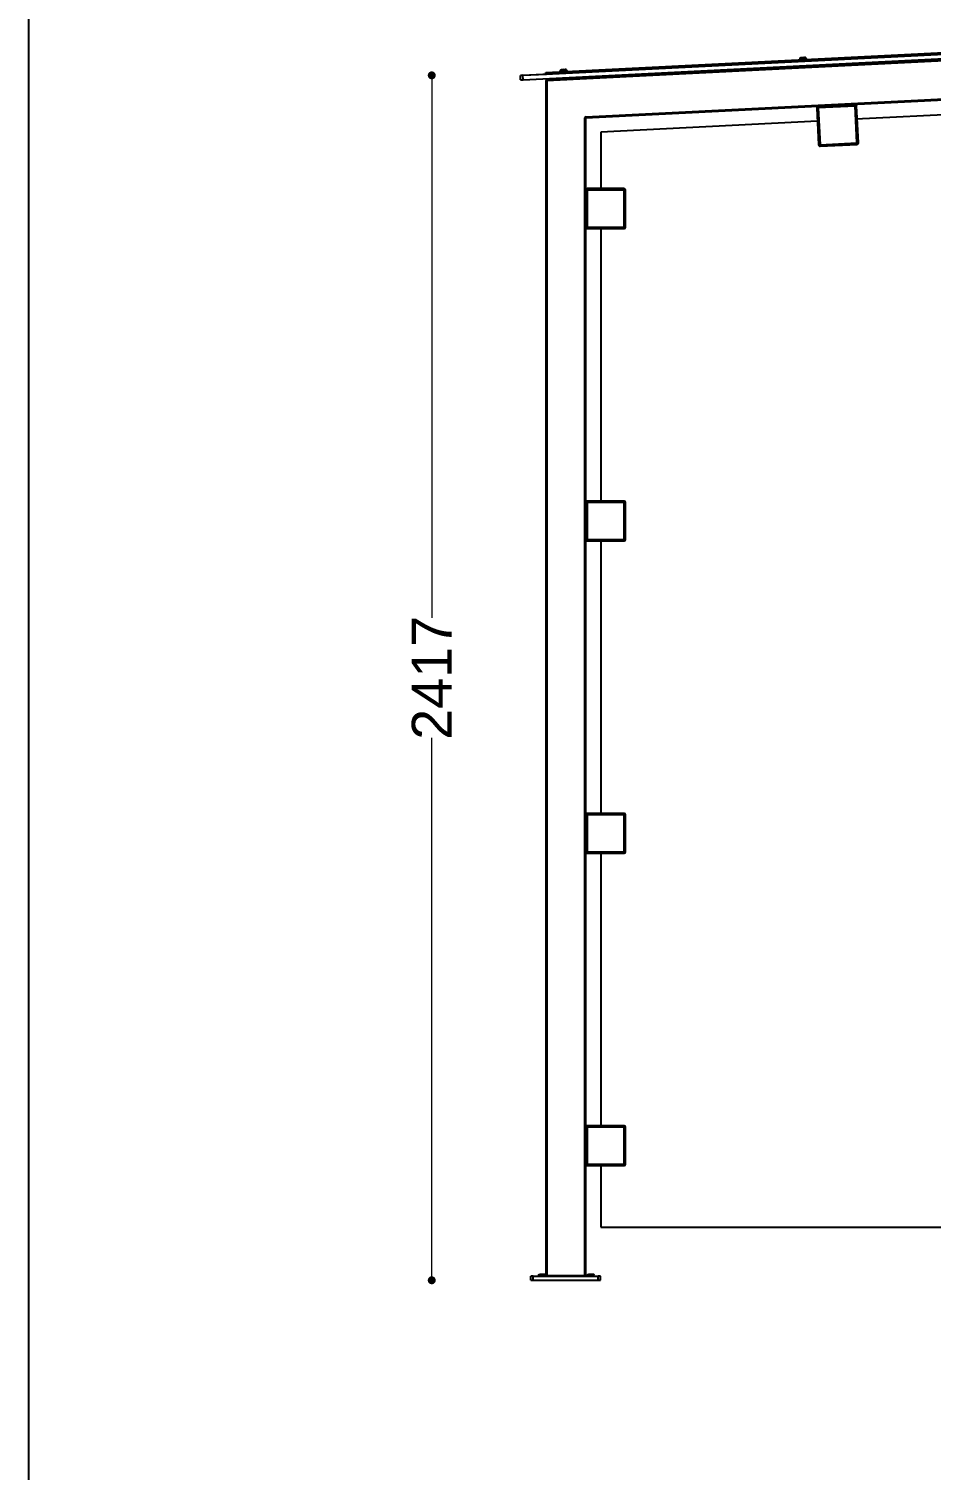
# Model space of a CAD drawing. Header units: millimetres. Extents: x 6020 to 14334, y 16216 to 25078.
# Drawn here: x 6020 to 7831, y 20737 to 23629 of the extents above; entities that cross this region are included whole.
import ezdxf

# ---------------------------------------------------------------- set-up
doc = ezdxf.new("R2010")
doc.units = ezdxf.units.MM
doc.header["$LTSCALE"] = 3
for name, color, linetype in [('Green', 3, 'Continuous'), ('Orange', 30, 'Continuous'), ('Red', 1, 'Continuous')]:
    doc.layers.add(name, color=color, linetype=linetype)
doc.styles.get("Standard").update_dxf_attribs({"font": 'arial.ttf'})
doc.dimstyles.new('MATEUSZ', dxfattribs={"dimtxt": 35, "dimasz": 16, "dimexe": 0.18, "dimexo": 0.0625, "dimgap": 0.09, "dimtad": 0, "dimdec": 0, "dimdsep": 46, "dimtxsty": 'Standard', "dimblk": 'DOT', "dimcen": 0.09, "dimse1": 1, "dimse2": 1, "dimadec": 0, "dimazin": 0, "dimtfac": 1, "dimtdec": 0, "dimtofl": 0, "dimtmove": 0, "dimatfit": 3, "dimfxl": 1, "dimtolj": 1, "dimtzin": 0, "dimlwd": 9, "dimlwe": 9, "dimarcsym": 0})

# ---------------------------------------------------------------- blocks, each defined once
blk = doc.blocks.new('_Dot')
at = {"color": 0, "linetype": 'ByBlock', "lineweight": -2}
blk.add_line((-0.5, 0), (-1, 0), dxfattribs=at)
at = {"color": 0, "linetype": 'ByBlock', "const_width": 0.5}
blk.add_lwpolyline([(-0.25, 0, 1), (0.25, 0, 1)], format="xyb", close=True, dxfattribs=at)
blk = doc.blocks.new('*D33')
at = {"color": 0, "lineweight": 9, "transparency": 16777216}
for p, q in [((7022.8, 23858), (7935.4, 23858)), ((9088.6, 23858), (8176, 23858))]:
    blk.add_line(p, q, dxfattribs=at)
at = {"layer": 'Defpoints', "color": 0, "transparency": 16777216}
for p in [(9104.6, 23858), (9104.6, 23631.6), (7006.8, 23535.4)]:
    blk.add_point(p, dxfattribs=at)
at = {"color": 0, "lineweight": 9, "transparency": 16777216, "xscale": 16, "yscale": 16, "zscale": 16, "rotation": 180}
blk.add_blockref('_Dot', (7006.8, 23858), dxfattribs=at)
at = {"color": 0, "lineweight": 9, "transparency": 16777216, "xscale": 16, "yscale": 16, "zscale": 16}
blk.add_blockref('_Dot', (9104.6, 23858), dxfattribs=at)
at = {"color": 0, "transparency": 16777216, "insert": (8055.7, 23858), "char_height": 80, "attachment_point": 5}
blk.add_mtext('\\A1;2098', dxfattribs=at)
blk = doc.blocks.new('*D34')
at = {"color": 0, "lineweight": 9, "transparency": 16777216}
for p, q in [((6828.8, 23519.4), (6828.8, 22447.2)), ((6828.8, 21134.4), (6828.8, 22206.7))]:
    blk.add_line(p, q, dxfattribs=at)
at = {"layer": 'Defpoints', "color": 0, "transparency": 16777216}
for p in [(7006.8, 23535.4), (6828.8, 21118.4), (7027.5, 21118.4)]:
    blk.add_point(p, dxfattribs=at)
at = {"color": 0, "lineweight": 9, "transparency": 16777216, "xscale": 16, "yscale": 16, "zscale": 16}
for p, rotation in [((6828.8, 23535.4), 90), ((6828.8, 21118.4), 270)]:
    blk.add_blockref('_Dot', p, dxfattribs=dict(at, rotation=rotation))
at = {"color": 0, "transparency": 16777216, "insert": (6828.8, 22326.9), "char_height": 80, "attachment_point": 5, "rotation": 90}
blk.add_mtext('\\A1;2417', dxfattribs=at)

msp = doc.modelspace()

# ---------------------------------------------------------------- linework, layer by layer
msp.add_lwpolyline([(6020.2, 25078), (14334, 25078), (14334, 16215.9), (6020.2, 16215.9)], close=True)
at = {"layer": 'Green', "color": 7}
for p, q in [((7568.1, 23567.5), (7567.9, 23569.9)), ((7568.1, 23567.5), (7571.1, 23567.7)), ((7571.2, 23567.4), (7568.2, 23567.3)), ((7571.1, 23567.7), (7571, 23570)), ((7571.1, 23567.7), (7576.9, 23567.9)), ((7576.8, 23567.7), (7571.2, 23567.4)), ((7576.9, 23567.9), (7576.8, 23570.3)), ((7576.9, 23567.9), (7579.6, 23568.1)), ((7579.6, 23568.1), (7579.5, 23570.4)), ((7087.6, 23543.4), (7087.5, 23545.8)), ((7087.6, 23543.4), (7090.7, 23543.6)), ((7090.7, 23543.6), (7090.5, 23546)), ((7090.7, 23543.6), (7096.4, 23543.8)), ((7096.4, 23543.6), (7090.7, 23543.3)), ((7096.4, 23543.8), (7096.3, 23546.2)), ((7099, 23543.7), (7096.4, 23543.6)), ((7099.1, 23544), (7099, 23546.4)), ((7601.5, 23470), (7605.2, 23396.1)), ((7678.3, 23476.9), (7604.4, 23473.2)), ((7678.4, 23473.9), (7604.5, 23470.2)), ((7604.5, 23470.2), (7608.2, 23396.3)), ((7682.1, 23400), (7678.4, 23473.9)), ((7685.1, 23400.1), (7681.4, 23474)), ((7608.2, 23396.3), (7682.1, 23400)), ((7608.4, 23393.3), (7682.3, 23397)), ((7214.9, 23308.2), (7140.9, 23308.2)), ((7214.9, 23305.2), (7140.9, 23305.2)), ((7140.9, 23305.2), (7140.9, 23231.2)), ((7214.9, 23231.2), (7214.9, 23305.2)), ((7217.9, 23231.2), (7217.9, 23305.2)), ((7140.9, 23231.2), (7214.9, 23231.2)), ((7140.9, 23228.2), (7214.9, 23228.2)), ((7214.9, 22681.6), (7140.9, 22681.6)), ((7140.9, 22678.6), (7140.9, 22604.6)), ((7214.9, 22678.6), (7140.9, 22678.6)), ((7214.9, 22604.6), (7214.9, 22678.6)), ((7217.9, 22604.6), (7217.9, 22678.6)), ((7140.9, 22604.6), (7214.9, 22604.6)), ((7140.9, 22601.6), (7214.9, 22601.6)), ((7214.9, 22055), (7140.9, 22055)), ((7140.9, 22052), (7140.9, 21978)), ((7214.9, 22052), (7140.9, 22052)), ((7214.9, 21978), (7214.9, 22052)), ((7217.9, 21978), (7217.9, 22052)), ((7140.9, 21978), (7214.9, 21978)), ((7140.9, 21975), (7214.9, 21975)), ((7214.9, 21428.4), (7140.9, 21428.4)), ((7140.9, 21425.4), (7140.9, 21351.4)), ((7214.9, 21425.4), (7140.9, 21425.4)), ((7214.9, 21351.4), (7214.9, 21425.4)), ((7217.9, 21351.4), (7217.9, 21425.4)), ((7140.9, 21351.4), (7214.9, 21351.4)), ((7140.9, 21348.4), (7214.9, 21348.4))]:
    msp.add_line(p, q, dxfattribs=at)
for points in [[(7566.1, 23567.2, 0), (7566.1, 23567.2, 0), (7566.1, 23567.2, 0), (7566.1, 23567.2, 0), (7566.1, 23567.2, 0), (7566.1, 23567.2, 0), (7566.1, 23567.2, 0), (7566.1, 23567.2, 0), (7566.1, 23567.2, 0), (7566.1, 23567.2, 0), (7566.1, 23567.2, 0), (7566.1, 23567.2, 0), (7566.1, 23567.2, 0), (7566.1, 23567.2, 0), (7566.2, 23567.2, 0), (7566.3, 23567.2, 0), (7567.1, 23567.2, 0), (7573.8, 23567.5, 0)], [(7568, 23570.1, 0), (7568.1, 23570.2, 0), (7568.2, 23570.3, 0), (7568.3, 23570.4, 0), (7568.4, 23570.4, 0), (7568.5, 23570.5, 0), (7568.7, 23570.6, 0), (7568.9, 23570.7, 0), (7569.3, 23570.7, 0), (7569.7, 23570.8, 0), (7570.1, 23570.7, 0), (7570.3, 23570.7, 0), (7570.5, 23570.6, 0), (7570.6, 23570.5, 0), (7570.7, 23570.5, 0), (7570.8, 23570.4, 0), (7570.8, 23570.3, 0), (7570.9, 23570.2, 0), (7571, 23570, 0)], [(7568, 23570.1, 0), (7568.1, 23570.2, 0), (7568.2, 23570.3, 0), (7568.3, 23570.4, 0), (7568.4, 23570.5, 0), (7568.5, 23570.6, 0), (7568.6, 23570.7, 0), (7568.9, 23570.8, 0)], [(7576.8, 23570.3, 0), (7576.6, 23570.4, 0), (7576.5, 23570.5, 0), (7576.4, 23570.6, 0), (7576.2, 23570.7, 0), (7575.8, 23570.8, 0), (7575.5, 23570.9, 0), (7574.7, 23571, 0), (7573.1, 23570.9, 0), (7572.5, 23570.8, 0), (7572, 23570.7, 0), (7571.7, 23570.6, 0), (7571.4, 23570.4, 0), (7571.3, 23570.3, 0), (7571.2, 23570.3, 0), (7571.1, 23570.2, 0), (7571, 23570, 0)], [(7571.1, 23567.7, 0), (7571.1, 23567.6, 0), (7571.1, 23567.5, 0), (7571.2, 23567.5, 0), (7571.2, 23567.4, 0)], [(7573.8, 23567.5, 0), (7579.4, 23567.8, 0), (7581.1, 23567.9, 0), (7581.5, 23567.9, 0), (7581.5, 23567.9, 0), (7581.5, 23567.9, 0), (7581.5, 23567.9, 0), (7581.5, 23567.9, 0), (7581.5, 23567.9, 0), (7581.5, 23567.9, 0), (7581.5, 23567.9, 0), (7581.5, 23567.9, 0), (7581.5, 23567.9, 0), (7581.5, 23567.9, 0), (7581.5, 23567.9, 0), (7581.5, 23567.9, 0), (7581.5, 23567.9, 0), (7581.5, 23567.9, 0), (7581.5, 23567.9, 0), (7581.5, 23567.9, 0), (7581.5, 23567.9, 0), (7581.5, 23567.9, 0), (7581.5, 23567.9, 0), (7581.3, 23567.9, 0), (7580.5, 23567.8, 0), (7573.2, 23567.5, 0)], [(7579.5, 23570.4, 0), (7579.4, 23570.6, 0), (7579.3, 23570.7, 0), (7579.3, 23570.8, 0), (7579.2, 23570.8, 0), (7579.1, 23570.9, 0), (7579, 23571, 0), (7578.8, 23571.1, 0), (7578.7, 23571.1, 0), (7578.5, 23571.1, 0), (7578.1, 23571.2, 0), (7577.7, 23571.1, 0), (7577.6, 23571.1, 0), (7577.4, 23571, 0), (7577.2, 23570.9, 0), (7577.1, 23570.9, 0), (7577, 23570.8, 0), (7577, 23570.7, 0), (7576.9, 23570.6, 0), (7576.8, 23570.5, 0), (7576.8, 23570.3, 0)], [(7578.4, 23571.3, 0), (7578.7, 23571.2, 0), (7578.8, 23571.1, 0), (7579, 23571, 0), (7579.1, 23571, 0), (7579.2, 23570.9, 0), (7579.3, 23570.8, 0), (7579.4, 23570.7, 0)], [(7089.9, 23543.3, 0), (7086.3, 23543.1, 0), (7085.7, 23543.1, 0), (7085.7, 23543.1, 0), (7085.7, 23543.1, 0), (7085.7, 23543.1, 0), (7085.7, 23543.1, 0), (7085.7, 23543.1, 0), (7085.7, 23543.1, 0), (7085.7, 23543.1, 0), (7085.7, 23543.1, 0), (7085.7, 23543.1, 0), (7085.7, 23543.1, 0), (7085.7, 23543.1, 0), (7085.7, 23543.1, 0), (7085.7, 23543.1, 0), (7085.7, 23543.1, 0), (7085.7, 23543.1, 0), (7085.7, 23543.1, 0), (7085.7, 23543.1, 0), (7085.7, 23543.1, 0), (7085.8, 23543.1, 0), (7086.3, 23543.1, 0), (7093.4, 23543.4, 0)], [(7087.6, 23546, 0), (7087.5, 23545.9, 0), (7087.5, 23545.8, 0)], [(7087.6, 23546, 0), (7087.7, 23546.1, 0), (7087.7, 23546.2, 0), (7087.8, 23546.3, 0), (7087.9, 23546.4, 0), (7088.1, 23546.5, 0), (7088.3, 23546.5, 0), (7088.5, 23546.6, 0), (7088.8, 23546.7, 0), (7089.2, 23546.7, 0), (7089.6, 23546.6, 0), (7089.8, 23546.6, 0), (7090, 23546.5, 0), (7090.1, 23546.4, 0), (7090.2, 23546.4, 0), (7090.3, 23546.3, 0), (7090.4, 23546.2, 0), (7090.5, 23546.1, 0), (7090.5, 23546, 0)], [(7087.6, 23546, 0), (7087.7, 23546.2, 0), (7087.7, 23546.3, 0), (7087.8, 23546.4, 0), (7087.9, 23546.4, 0), (7088, 23546.5, 0), (7088.2, 23546.6, 0), (7088.4, 23546.7, 0)], [(7096.3, 23546.2, 0), (7096.2, 23546.3, 0), (7096.1, 23546.4, 0), (7095.9, 23546.5, 0), (7095.7, 23546.6, 0), (7095.4, 23546.7, 0), (7095, 23546.8, 0), (7094.2, 23546.9, 0), (7092.7, 23546.8, 0), (7092.1, 23546.7, 0), (7091.5, 23546.6, 0), (7091.2, 23546.5, 0), (7091, 23546.3, 0), (7090.8, 23546.3, 0), (7090.7, 23546.2, 0), (7090.6, 23546.1, 0), (7090.5, 23546, 0)], [(7093.4, 23543.4, 0), (7100.8, 23543.8, 0), (7101, 23543.8, 0), (7101.1, 23543.8, 0), (7101.1, 23543.8, 0), (7101.1, 23543.8, 0), (7101.1, 23543.8, 0), (7101.1, 23543.8, 0), (7101.1, 23543.8, 0), (7101.1, 23543.8, 0), (7101.1, 23543.8, 0), (7101.1, 23543.8, 0), (7101.1, 23543.8, 0), (7101.1, 23543.8, 0), (7101.1, 23543.8, 0), (7101.1, 23543.8, 0), (7101.1, 23543.8, 0), (7101.1, 23543.8, 0), (7101.1, 23543.8, 0), (7101.1, 23543.8, 0), (7101.1, 23543.8, 0), (7101.1, 23543.8, 0), (7101.1, 23543.8, 0), (7101.1, 23543.8, 0), (7100.9, 23543.8, 0), (7100.5, 23543.8, 0), (7097.8, 23543.6, 0)], [(7096, 23546.2, 0), (7096, 23546.3, 0), (7096.1, 23546.4, 0), (7096.1, 23546.5, 0), (7096.2, 23546.6, 0), (7096.3, 23546.7, 0), (7096.4, 23546.8, 0), (7096.6, 23546.9, 0), (7096.8, 23547, 0), (7097, 23547, 0), (7097.4, 23547.1, 0), (7097.8, 23547.1, 0), (7098, 23547, 0), (7098.2, 23547, 0), (7098.5, 23546.9, 0), (7098.6, 23546.9, 0), (7098.7, 23546.8, 0), (7098.8, 23546.7, 0), (7098.9, 23546.6, 0), (7098.9, 23546.5, 0), (7099, 23546.4, 0)], [(7099, 23546.4, 0), (7099, 23546.5, 0), (7098.9, 23546.6, 0), (7098.8, 23546.7, 0), (7098.7, 23546.8, 0), (7098.7, 23546.8, 0), (7098.6, 23546.9, 0), (7098.4, 23547, 0), (7098.2, 23547, 0), (7098, 23547.1, 0), (7097.7, 23547.1, 0), (7097.3, 23547, 0), (7097.1, 23547, 0), (7096.9, 23546.9, 0), (7096.7, 23546.8, 0), (7096.7, 23546.8, 0), (7096.6, 23546.7, 0), (7096.5, 23546.6, 0), (7096.4, 23546.5, 0), (7096.4, 23546.4, 0), (7096.3, 23546.2, 0)], [(7096.4, 23543.8, 0), (7096.4, 23543.8, 0), (7096.4, 23543.7, 0), (7096.4, 23543.6, 0), (7096.4, 23543.6, 0)], [(7098, 23547.2, 0), (7098.3, 23547.1, 0), (7098.4, 23547, 0), (7098.5, 23546.9, 0), (7098.6, 23546.9, 0), (7098.7, 23546.8, 0), (7098.8, 23546.7, 0), (7098.9, 23546.6, 0)], [(7604.5, 23470.2, 0), (7601.5, 23470, 0)], [(7604.4, 23473.2, 0), (7604.4, 23473.2, 0), (7604.4, 23473.2, 0), (7604.4, 23473.2, 0), (7604.4, 23473.2, 0), (7604.4, 23473.2, 0), (7604.4, 23473.2, 0), (7604.4, 23473.2, 0), (7604.4, 23473.2, 0), (7604.4, 23473.2, 0), (7604.4, 23473.2, 0), (7604.4, 23473.2, 0), (7604.4, 23473.2, 0), (7604.4, 23473.2, 0), (7604.4, 23473.2, 0), (7604.4, 23473.1, 0), (7604.4, 23472.8, 0), (7604.5, 23470.2, 0)], [(7678.4, 23473.9, 0), (7678.3, 23476.9, 0)], [(7681.4, 23474, 0), (7681.4, 23474, 0), (7681.4, 23474, 0), (7681.4, 23474, 0), (7681.4, 23474, 0), (7681.4, 23474, 0), (7681.4, 23474, 0), (7681.4, 23474, 0), (7681.4, 23474, 0), (7681.4, 23474, 0), (7681.4, 23474, 0), (7681.4, 23474, 0), (7681.4, 23474, 0), (7681.4, 23474, 0), (7681.4, 23474, 0), (7681.4, 23474, 0), (7681.1, 23474, 0), (7678.4, 23473.9, 0)], [(7605.2, 23396.1, 0), (7605.2, 23396.1, 0), (7605.2, 23396.1, 0), (7605.2, 23396.1, 0), (7605.2, 23396.1, 0), (7605.2, 23396.1, 0), (7605.2, 23396.1, 0), (7605.2, 23396.1, 0), (7605.2, 23396.1, 0), (7605.2, 23396.1, 0), (7605.2, 23396.1, 0), (7605.2, 23396.1, 0), (7605.2, 23396.1, 0), (7605.3, 23396.1, 0), (7605.3, 23396.1, 0), (7605.6, 23396.1, 0), (7608.2, 23396.3, 0)], [(7608.2, 23396.3, 0), (7608.4, 23393.3, 0)], [(7682.1, 23400, 0), (7685.1, 23400.1, 0)], [(7682.3, 23397, 0), (7682.3, 23397, 0), (7682.3, 23397, 0), (7682.3, 23397, 0), (7682.3, 23397, 0), (7682.3, 23397, 0), (7682.3, 23397, 0), (7682.3, 23397, 0), (7682.3, 23397, 0), (7682.3, 23397, 0), (7682.3, 23397, 0), (7682.3, 23397, 0), (7682.3, 23397, 0), (7682.3, 23397, 0), (7682.3, 23397.1, 0), (7682.3, 23397.4, 0), (7682.1, 23400, 0)], [(7140.9, 23305.2, 0), (7137.9, 23305.2, 0)], [(7140.9, 23308.2, 0), (7140.9, 23308.2, 0), (7140.9, 23308.2, 0), (7140.9, 23308.2, 0), (7140.9, 23308.2, 0), (7140.9, 23308.2, 0), (7140.9, 23308.2, 0), (7140.9, 23308.2, 0), (7140.9, 23308.2, 0), (7140.9, 23308.2, 0), (7140.9, 23308.2, 0), (7140.9, 23308.2, 0), (7140.9, 23308.2, 0), (7140.9, 23308.2, 0), (7140.9, 23308.2, 0), (7140.9, 23307.9, 0), (7140.9, 23305.2, 0)], [(7214.9, 23305.2, 0), (7214.9, 23308.2, 0)], [(7217.9, 23305.2, 0), (7217.9, 23305.2, 0), (7217.9, 23305.2, 0), (7217.9, 23305.2, 0), (7217.9, 23305.2, 0), (7217.9, 23305.2, 0), (7217.9, 23305.2, 0), (7217.9, 23305.2, 0), (7217.9, 23305.2, 0), (7217.9, 23305.2, 0), (7217.9, 23305.2, 0), (7217.9, 23305.2, 0), (7217.9, 23305.2, 0), (7217.9, 23305.2, 0), (7217.9, 23305.2, 0), (7217.9, 23305.2, 0), (7217.6, 23305.2, 0), (7214.9, 23305.2, 0)], [(7137.9, 23231.2, 0), (7137.9, 23231.2, 0), (7137.9, 23231.2, 0), (7137.9, 23231.2, 0), (7137.9, 23231.2, 0), (7137.9, 23231.2, 0), (7137.9, 23231.2, 0), (7137.9, 23231.2, 0), (7137.9, 23231.2, 0), (7137.9, 23231.2, 0), (7137.9, 23231.2, 0), (7137.9, 23231.2, 0), (7137.9, 23231.2, 0), (7137.9, 23231.2, 0), (7138, 23231.2, 0), (7138, 23231.2, 0), (7138.3, 23231.2, 0), (7140.9, 23231.2, 0)], [(7140.9, 23231.2, 0), (7140.9, 23228.2, 0)], [(7214.9, 23228.2, 0), (7214.9, 23228.2, 0), (7214.9, 23228.2, 0), (7214.9, 23228.2, 0), (7214.9, 23228.2, 0), (7214.9, 23228.2, 0), (7214.9, 23228.2, 0), (7214.9, 23228.2, 0), (7214.9, 23228.2, 0), (7214.9, 23228.2, 0), (7214.9, 23228.2, 0), (7214.9, 23228.2, 0), (7214.9, 23228.3, 0), (7214.9, 23228.3, 0), (7214.9, 23228.3, 0), (7214.9, 23228.6, 0), (7214.9, 23231.2, 0)], [(7214.9, 23231.2, 0), (7217.9, 23231.2, 0)], [(7140.9, 22678.6, 0), (7137.9, 22678.6, 0)], [(7140.9, 22681.6, 0), (7140.9, 22681.6, 0), (7140.9, 22681.6, 0), (7140.9, 22681.6, 0), (7140.9, 22681.6, 0), (7140.9, 22681.6, 0), (7140.9, 22681.6, 0), (7140.9, 22681.6, 0), (7140.9, 22681.6, 0), (7140.9, 22681.6, 0), (7140.9, 22681.6, 0), (7140.9, 22681.6, 0), (7140.9, 22681.6, 0), (7140.9, 22681.6, 0), (7140.9, 22681.6, 0), (7140.9, 22681.6, 0), (7140.9, 22681.3, 0), (7140.9, 22678.6, 0)], [(7214.9, 22678.6, 0), (7214.9, 22681.6, 0)], [(7217.9, 22678.6, 0), (7217.9, 22678.6, 0), (7217.9, 22678.6, 0), (7217.9, 22678.6, 0), (7217.9, 22678.6, 0), (7217.9, 22678.6, 0), (7217.9, 22678.6, 0), (7217.9, 22678.6, 0), (7217.9, 22678.6, 0), (7217.9, 22678.6, 0), (7217.9, 22678.6, 0), (7217.9, 22678.6, 0), (7217.9, 22678.6, 0), (7217.9, 22678.6, 0), (7217.9, 22678.6, 0), (7217.9, 22678.6, 0), (7217.6, 22678.6, 0), (7214.9, 22678.6, 0)], [(7137.9, 22604.6, 0), (7137.9, 22604.6, 0), (7137.9, 22604.6, 0), (7137.9, 22604.6, 0), (7137.9, 22604.6, 0), (7137.9, 22604.6, 0), (7137.9, 22604.6, 0), (7137.9, 22604.6, 0), (7137.9, 22604.6, 0), (7137.9, 22604.6, 0), (7137.9, 22604.6, 0), (7137.9, 22604.6, 0), (7137.9, 22604.6, 0), (7137.9, 22604.6, 0), (7138, 22604.6, 0), (7138, 22604.6, 0), (7138.3, 22604.6, 0), (7140.9, 22604.6, 0)], [(7140.9, 22604.6, 0), (7140.9, 22601.6, 0)], [(7214.9, 22601.6, 0), (7214.9, 22601.6, 0), (7214.9, 22601.6, 0), (7214.9, 22601.6, 0), (7214.9, 22601.6, 0), (7214.9, 22601.6, 0), (7214.9, 22601.6, 0), (7214.9, 22601.6, 0), (7214.9, 22601.6, 0), (7214.9, 22601.6, 0), (7214.9, 22601.6, 0), (7214.9, 22601.6, 0), (7214.9, 22601.7, 0), (7214.9, 22601.7, 0), (7214.9, 22601.7, 0), (7214.9, 22602, 0), (7214.9, 22604.6, 0)], [(7214.9, 22604.6, 0), (7217.9, 22604.6, 0)], [(7140.9, 22052, 0), (7137.9, 22052, 0)], [(7140.9, 22055, 0), (7140.9, 22055, 0), (7140.9, 22055, 0), (7140.9, 22055, 0), (7140.9, 22055, 0), (7140.9, 22055, 0), (7140.9, 22055, 0), (7140.9, 22055, 0), (7140.9, 22055, 0), (7140.9, 22055, 0), (7140.9, 22055, 0), (7140.9, 22055, 0), (7140.9, 22055, 0), (7140.9, 22055, 0), (7140.9, 22055, 0), (7140.9, 22055, 0), (7140.9, 22054.7, 0), (7140.9, 22052, 0)], [(7214.9, 22052, 0), (7214.9, 22055, 0)], [(7217.9, 22052, 0), (7217.9, 22052, 0), (7217.9, 22052, 0), (7217.9, 22052, 0), (7217.9, 22052, 0), (7217.9, 22052, 0), (7217.9, 22052, 0), (7217.9, 22052, 0), (7217.9, 22052, 0), (7217.9, 22052, 0), (7217.9, 22052, 0), (7217.9, 22052, 0), (7217.9, 22052, 0), (7217.9, 22052, 0), (7217.9, 22052, 0), (7217.9, 22052, 0), (7217.6, 22052, 0), (7214.9, 22052, 0)], [(7137.9, 21978, 0), (7137.9, 21978, 0), (7137.9, 21978, 0), (7137.9, 21978, 0), (7137.9, 21978, 0), (7137.9, 21978, 0), (7137.9, 21978, 0), (7137.9, 21978, 0), (7137.9, 21978, 0), (7137.9, 21978, 0), (7137.9, 21978, 0), (7137.9, 21978, 0), (7137.9, 21978, 0), (7137.9, 21978, 0), (7138, 21978, 0), (7138, 21978, 0), (7138.3, 21978, 0), (7140.9, 21978, 0)], [(7140.9, 21978, 0), (7140.9, 21975, 0)], [(7214.9, 21975, 0), (7214.9, 21975, 0), (7214.9, 21975, 0), (7214.9, 21975, 0), (7214.9, 21975, 0), (7214.9, 21975, 0), (7214.9, 21975, 0), (7214.9, 21975, 0), (7214.9, 21975, 0), (7214.9, 21975, 0), (7214.9, 21975, 0), (7214.9, 21975, 0), (7214.9, 21975.1, 0), (7214.9, 21975.1, 0), (7214.9, 21975.1, 0), (7214.9, 21975.4, 0), (7214.9, 21978, 0)], [(7214.9, 21978, 0), (7217.9, 21978, 0)], [(7140.9, 21425.4, 0), (7137.9, 21425.4, 0)], [(7140.9, 21428.4, 0), (7140.9, 21428.4, 0), (7140.9, 21428.4, 0), (7140.9, 21428.4, 0), (7140.9, 21428.4, 0), (7140.9, 21428.4, 0), (7140.9, 21428.4, 0), (7140.9, 21428.4, 0), (7140.9, 21428.4, 0), (7140.9, 21428.4, 0), (7140.9, 21428.4, 0), (7140.9, 21428.4, 0), (7140.9, 21428.4, 0), (7140.9, 21428.4, 0), (7140.9, 21428.4, 0), (7140.9, 21428.4, 0), (7140.9, 21428.1, 0), (7140.9, 21425.4, 0)], [(7214.9, 21425.4, 0), (7214.9, 21428.4, 0)], [(7217.9, 21425.4, 0), (7217.9, 21425.4, 0), (7217.9, 21425.4, 0), (7217.9, 21425.4, 0), (7217.9, 21425.4, 0), (7217.9, 21425.4, 0), (7217.9, 21425.4, 0), (7217.9, 21425.4, 0), (7217.9, 21425.4, 0), (7217.9, 21425.4, 0), (7217.9, 21425.4, 0), (7217.9, 21425.4, 0), (7217.9, 21425.4, 0), (7217.9, 21425.4, 0), (7217.9, 21425.4, 0), (7217.9, 21425.4, 0), (7217.6, 21425.4, 0), (7214.9, 21425.4, 0)], [(7137.9, 21351.4, 0), (7137.9, 21351.4, 0), (7137.9, 21351.4, 0), (7137.9, 21351.4, 0), (7137.9, 21351.4, 0), (7137.9, 21351.4, 0), (7137.9, 21351.4, 0), (7137.9, 21351.4, 0), (7137.9, 21351.4, 0), (7137.9, 21351.4, 0), (7137.9, 21351.4, 0), (7137.9, 21351.4, 0), (7137.9, 21351.4, 0), (7137.9, 21351.4, 0), (7138, 21351.4, 0), (7138, 21351.4, 0), (7138.3, 21351.4, 0), (7140.9, 21351.4, 0)], [(7140.9, 21351.4, 0), (7140.9, 21348.4, 0)], [(7214.9, 21348.4, 0), (7214.9, 21348.4, 0), (7214.9, 21348.4, 0), (7214.9, 21348.4, 0), (7214.9, 21348.4, 0), (7214.9, 21348.4, 0), (7214.9, 21348.4, 0), (7214.9, 21348.4, 0), (7214.9, 21348.4, 0), (7214.9, 21348.4, 0), (7214.9, 21348.4, 0), (7214.9, 21348.4, 0), (7214.9, 21348.4, 0), (7214.9, 21348.5, 0), (7214.9, 21348.5, 0), (7214.9, 21348.5, 0), (7214.9, 21348.8, 0), (7214.9, 21351.4, 0)], [(7214.9, 21351.4, 0), (7217.9, 21351.4, 0)]]:
    msp.add_polyline3d(points, dxfattribs=at)
for points in [[(7568.9, 23570.8, 0), (7568.9, 23570.8, 0), (7568.9, 23570.8, 0), (7568.9, 23570.8, 0), (7568.9, 23570.8, 0), (7568.9, 23570.8, 0), (7568.9, 23570.8, 0), (7568.9, 23570.8, 0), (7568.9, 23570.8, 0), (7568.9, 23570.8, 0), (7568.9, 23570.8, 0), (7568.9, 23570.8, 0), (7568.9, 23570.8, 0), (7568.9, 23570.8, 0), (7568.9, 23570.8, 0), (7568.9, 23570.8, 0), (7568.9, 23570.8, 0), (7568.9, 23570.8, 0), (7569.2, 23570.8, 0), (7572.9, 23571, 0), (7577.3, 23571.2, 0), (7578.4, 23571.2, 0), (7578.4, 23571.3, 0), (7578.4, 23571.3, 0), (7578.4, 23571.3, 0), (7578.4, 23571.3, 0), (7578.4, 23571.3, 0), (7578.4, 23571.3, 0), (7578.4, 23571.3, 0), (7578.4, 23571.3, 0), (7578.4, 23571.3, 0), (7578.4, 23571.3, 0), (7578.4, 23571.3, 0), (7578.4, 23571.3, 0), (7578.4, 23571.3, 0), (7578.4, 23571.3, 0), (7578.4, 23571.3, 0), (7578.4, 23571.3, 0), (7578.4, 23571.3, 0), (7578.3, 23571.2, 0), (7577.1, 23571.2, 0)], [(7088.4, 23546.7, 0), (7088.4, 23546.7, 0), (7088.4, 23546.7, 0), (7088.4, 23546.7, 0), (7088.4, 23546.7, 0), (7088.4, 23546.7, 0), (7088.4, 23546.7, 0), (7088.4, 23546.7, 0), (7088.4, 23546.7, 0), (7088.4, 23546.7, 0), (7088.4, 23546.7, 0), (7088.4, 23546.7, 0), (7088.4, 23546.7, 0), (7088.4, 23546.7, 0), (7088.4, 23546.7, 0), (7088.4, 23546.7, 0), (7088.4, 23546.7, 0), (7088.5, 23546.7, 0), (7088.8, 23546.7, 0), (7092.5, 23546.9, 0), (7096.9, 23547.1, 0), (7097.9, 23547.2, 0), (7098, 23547.2, 0), (7098, 23547.2, 0), (7098, 23547.2, 0), (7098, 23547.2, 0), (7098, 23547.2, 0), (7098, 23547.2, 0), (7098, 23547.2, 0), (7098, 23547.2, 0), (7098, 23547.2, 0), (7098, 23547.2, 0), (7098, 23547.2, 0), (7098, 23547.2, 0), (7098, 23547.2, 0), (7098, 23547.2, 0), (7098, 23547.2, 0), (7098, 23547.2, 0), (7098, 23547.2, 0), (7097.8, 23547.2, 0), (7096.7, 23547.1, 0)]]:
    msp.add_polyline3d(points, close=True, dxfattribs=at)
for centre, start, end in [((7604.5, 23470.2), 92.8696, 182.8696), ((7678.4, 23473.9), 2.8696, 92.8696), ((7608.2, 23396.3), 182.8696, 272.8696), ((7682.1, 23400), 272.8696, 2.8696), ((7140.9, 23305.2), 90, 180), ((7214.9, 23305.2), 0, 90), ((7140.9, 23231.2), 180, 270), ((7214.9, 23231.2), 270, 0), ((7140.9, 22678.6), 90, 180), ((7214.9, 22678.6), 0, 90), ((7140.9, 22604.6), 180, 270), ((7214.9, 22604.6), 270, 0), ((7140.9, 22052), 90, 180), ((7214.9, 22052), 0, 90), ((7140.9, 21978), 180, 270), ((7214.9, 21978), 270, 0), ((7140.9, 21425.4), 90, 180), ((7214.9, 21425.4), 0, 90), ((7140.9, 21351.4), 180, 270), ((7214.9, 21351.4), 270, 0)]:
    msp.add_arc(centre, 3, start, end, dxfattribs=at)
at = {"layer": 'Orange', "color": 7}
for p, q in [((7057.8, 23541.3), (9052.8, 23641.3)), ((7057.9, 23537.9), (9052.9, 23637.9)), ((9051.1, 23626.4), (7059.7, 23526.5)), ((9051.1, 23624.6), (7059.7, 23524.7)), ((7057.9, 23537.9), (7057.8, 23541.3)), ((7137.9, 23452.2), (8972.9, 23544.1)), ((7137.9, 23450.4), (8972.9, 23542.3)), ((7057.9, 23524.7), (7057.9, 21128.2)), ((7059.7, 23524.7), (7059.7, 21128.2)), ((7136.1, 21128.2), (7136.1, 23450.4)), ((7137.9, 21128.2), (7137.9, 23450.4)), ((7027.5, 21118.4), (7027.5, 21126.4)), ((7032.5, 21126.4), (7162.5, 21126.4)), ((7032.5, 21118.4), (7032.5, 21126.4)), ((7032.5, 21118.4), (7162.5, 21118.4)), ((7043.8, 21127), (7043.8, 21129.4)), ((7043.8, 21127), (7046.8, 21127)), ((7044.9, 21127), (7044.9, 21129.4)), ((7044.9, 21127), (7047.9, 21127)), ((7047.9, 21127), (7047.9, 21129.4)), ((7047.9, 21127), (7053.7, 21127)), ((7053.7, 21127), (7053.7, 21129.4)), ((7053.7, 21127), (7056.4, 21127)), ((7056.4, 21127), (7056.4, 21129.4)), ((7059.7, 21128.2), (7136.1, 21128.2)), ((7141.7, 21127), (7141.7, 21129.4)), ((7141.7, 21127), (7144.8, 21127)), ((7142.4, 21127), (7142.4, 21129.4)), ((7142.4, 21127), (7145.5, 21127)), ((7145.5, 21127), (7145.5, 21129.4)), ((7145.5, 21127), (7151.2, 21127)), ((7151.2, 21127), (7151.2, 21129.4)), ((7151.2, 21127), (7153.9, 21127)), ((7153.3, 21127), (7153.3, 21129.4)), ((7153.9, 21127), (7153.9, 21129.4)), ((7162.5, 21118.4), (7162.5, 21126.4)), ((7167.5, 21118.4), (7167.5, 21126.4))]:
    msp.add_line(p, q, dxfattribs=at)
for points in [[(7059.7, 23524.7, 0), (7057.9, 23524.7, 0)], [(7059.7, 23526.5, 0), (7059.7, 23526.5, 0), (7059.7, 23526.5, 0), (7059.7, 23526.5, 0), (7059.7, 23526.5, 0), (7059.7, 23526.5, 0), (7059.7, 23526.5, 0), (7059.7, 23526.5, 0), (7059.7, 23526.5, 0), (7059.7, 23526.5, 0), (7059.7, 23526.5, 0), (7059.7, 23526.5, 0), (7059.7, 23526.5, 0), (7059.7, 23526.5, 0), (7059.7, 23526.5, 0), (7059.7, 23526.3, 0), (7059.7, 23524.7, 0)], [(7136.1, 23450.4, 0), (7137.9, 23450.4, 0)], [(7137.9, 23450.4, 0), (7137.9, 23450.4, 0), (7137.9, 23450.4, 0), (7137.9, 23450.4, 0), (7137.9, 23450.4, 0), (7137.9, 23450.4, 0), (7137.9, 23450.4, 0), (7137.9, 23450.4, 0), (7137.9, 23450.4, 0), (7137.9, 23450.4, 0), (7137.9, 23450.4, 0), (7137.9, 23450.4, 0), (7137.9, 23450.4, 0), (7137.9, 23450.4, 0), (7137.9, 23450.4, 0), (7137.9, 23450.6, 0), (7137.9, 23452.2, 0)], [(7032.5, 21126.4, 0), (7027.5, 21126.4, 0)], [(7027.5, 21118.4, 0), (7027.5, 21118.4, 0), (7027.5, 21118.4, 0), (7027.5, 21118.4, 0), (7027.5, 21118.4, 0), (7027.5, 21118.4, 0), (7027.5, 21118.4, 0), (7027.5, 21118.4, 0), (7027.5, 21118.4, 0), (7027.5, 21118.4, 0), (7027.5, 21118.4, 0), (7027.5, 21118.4, 0), (7027.5, 21118.4, 0), (7027.5, 21118.4, 0), (7027.6, 21118.4, 0), (7027.7, 21118.4, 0), (7028.2, 21118.4, 0), (7032.5, 21118.4, 0)], [(7043.8, 21129.4, 0), (7043.8, 21129.5, 0), (7043.9, 21129.7, 0), (7044, 21129.8, 0), (7044, 21129.8, 0), (7044.1, 21129.9, 0), (7044.2, 21130, 0), (7044.4, 21130.1, 0), (7044.5, 21130.1, 0), (7044.7, 21130.2, 0), (7045.1, 21130.2, 0), (7045.5, 21130.2, 0), (7045.6, 21130.1, 0), (7045.8, 21130.1, 0), (7046, 21130, 0), (7046.1, 21129.9, 0), (7046.2, 21129.9, 0), (7046.3, 21129.8, 0), (7046.4, 21129.7, 0), (7046.4, 21129.6, 0), (7046.5, 21129.4, 0)], [(7043.9, 21129.6, 0), (7043.8, 21129.5, 0), (7043.8, 21129.4, 0)], [(7043.9, 21129.6, 0), (7044, 21129.8, 0), (7044, 21129.9, 0), (7044.1, 21130, 0), (7044.3, 21130, 0), (7044.4, 21130.1, 0), (7044.5, 21130.2, 0), (7044.8, 21130.3, 0)], [(7043.9, 21129.6, 0), (7044, 21129.7, 0), (7044, 21129.8, 0), (7044.1, 21129.9, 0), (7044.2, 21129.9, 0), (7044.4, 21130, 0), (7044.6, 21130.1, 0), (7044.8, 21130.2, 0), (7045.2, 21130.2, 0), (7045.6, 21130.2, 0), (7045.9, 21130.1, 0), (7046.1, 21130.1, 0), (7046.3, 21130, 0), (7046.4, 21129.9, 0), (7046.5, 21129.9, 0), (7046.6, 21129.8, 0), (7046.7, 21129.7, 0), (7046.8, 21129.6, 0), (7046.8, 21129.4, 0)], [(7045, 21129.6, 0), (7045.1, 21129.8, 0), (7045.2, 21129.9, 0), (7045.3, 21130, 0), (7045.4, 21130, 0), (7045.5, 21130.1, 0), (7045.6, 21130.2, 0), (7045.9, 21130.3, 0)], [(7045, 21129.6, 0), (7045.1, 21129.7, 0), (7045.2, 21129.8, 0), (7045.2, 21129.9, 0), (7045.3, 21129.9, 0), (7045.5, 21130, 0), (7045.7, 21130.1, 0), (7045.9, 21130.2, 0), (7046.3, 21130.2, 0), (7046.7, 21130.2, 0), (7047.1, 21130.1, 0), (7047.3, 21130.1, 0), (7047.4, 21130, 0), (7047.5, 21129.9, 0), (7047.6, 21129.9, 0), (7047.7, 21129.8, 0), (7047.8, 21129.7, 0), (7047.9, 21129.6, 0), (7047.9, 21129.4, 0)], [(7052.6, 21129.4, 0), (7052.5, 21129.5, 0), (7052.4, 21129.7, 0), (7052.2, 21129.8, 0), (7052, 21129.8, 0), (7051.7, 21130, 0), (7051.3, 21130.1, 0), (7050.6, 21130.2, 0), (7049, 21130.2, 0), (7048.4, 21130.1, 0), (7047.8, 21130, 0), (7047.5, 21129.9, 0), (7047.3, 21129.8, 0), (7047.2, 21129.7, 0), (7047, 21129.6, 0), (7046.9, 21129.5, 0), (7046.8, 21129.4, 0)], [(7053.7, 21129.4, 0), (7053.6, 21129.5, 0), (7053.5, 21129.7, 0), (7053.3, 21129.8, 0), (7053.2, 21129.8, 0), (7052.8, 21130, 0), (7052.4, 21130.1, 0), (7051.7, 21130.2, 0), (7050.1, 21130.2, 0), (7049.5, 21130.1, 0), (7048.9, 21130, 0), (7048.7, 21129.9, 0), (7048.4, 21129.8, 0), (7048.3, 21129.7, 0), (7048.1, 21129.6, 0), (7048, 21129.5, 0), (7047.9, 21129.4, 0)], [(7055.3, 21129.4, 0), (7055.3, 21129.5, 0), (7055.2, 21129.7, 0), (7055.1, 21129.8, 0), (7055.1, 21129.8, 0), (7055, 21129.9, 0), (7054.9, 21130, 0), (7054.7, 21130.1, 0), (7054.5, 21130.1, 0), (7054.4, 21130.2, 0), (7054, 21130.2, 0), (7053.6, 21130.2, 0), (7053.4, 21130.1, 0), (7053.3, 21130.1, 0), (7053.1, 21130, 0), (7053, 21129.9, 0), (7052.9, 21129.9, 0), (7052.8, 21129.8, 0), (7052.7, 21129.7, 0), (7052.7, 21129.6, 0), (7052.6, 21129.4, 0)], [(7056.4, 21129.4, 0), (7056.4, 21129.5, 0), (7056.3, 21129.7, 0), (7056.2, 21129.8, 0), (7056.2, 21129.8, 0), (7056.1, 21129.9, 0), (7056, 21130, 0), (7055.8, 21130.1, 0), (7055.7, 21130.1, 0), (7055.5, 21130.2, 0), (7055.1, 21130.2, 0), (7054.7, 21130.2, 0), (7054.5, 21130.1, 0), (7054.4, 21130.1, 0), (7054.2, 21130, 0), (7054.1, 21129.9, 0), (7054, 21129.9, 0), (7053.9, 21129.8, 0), (7053.8, 21129.7, 0), (7053.8, 21129.6, 0), (7053.7, 21129.4, 0)], [(7055.4, 21130.3, 0), (7055.7, 21130.2, 0), (7055.8, 21130.1, 0), (7055.9, 21130, 0), (7056.1, 21130, 0), (7056.2, 21129.9, 0), (7056.2, 21129.8, 0), (7056.3, 21129.6, 0)], [(7057.9, 21128.2, 0), (7057.9, 21128.2, 0), (7057.9, 21128.2, 0), (7057.9, 21128.2, 0), (7057.9, 21128.2, 0), (7057.9, 21128.2, 0), (7057.9, 21128.2, 0), (7057.9, 21128.2, 0), (7057.9, 21128.2, 0), (7057.9, 21128.2, 0), (7057.9, 21128.2, 0), (7057.9, 21128.2, 0), (7057.9, 21128.2, 0), (7057.9, 21128.2, 0), (7058, 21128.2, 0), (7058, 21128.2, 0), (7058.2, 21128.2, 0), (7059.7, 21128.2, 0)], [(7059.7, 21128.2, 0), (7059.7, 21126.4, 0)], [(7136.1, 21128.2, 0), (7137.9, 21128.2, 0)], [(7136.1, 21126.4, 0), (7136.1, 21126.4, 0), (7136.1, 21126.4, 0), (7136.1, 21126.4, 0), (7136.1, 21126.4, 0), (7136.1, 21126.4, 0), (7136.1, 21126.4, 0), (7136.1, 21126.4, 0), (7136.1, 21126.4, 0), (7136.1, 21126.4, 0), (7136.1, 21126.4, 0), (7136.1, 21126.4, 0), (7136.1, 21126.4, 0), (7136.1, 21126.4, 0), (7136.1, 21126.5, 0), (7136.1, 21126.5, 0), (7136.1, 21126.7, 0), (7136.1, 21128.2, 0)], [(7141.7, 21129.4, 0), (7141.8, 21129.5, 0), (7141.9, 21129.7, 0), (7141.9, 21129.8, 0), (7142, 21129.8, 0), (7142.1, 21129.9, 0), (7142.2, 21130, 0), (7142.3, 21130.1, 0), (7142.5, 21130.1, 0), (7142.7, 21130.2, 0), (7143.1, 21130.2, 0), (7143.4, 21130.2, 0), (7143.6, 21130.1, 0), (7143.8, 21130.1, 0), (7144, 21130, 0), (7144.1, 21129.9, 0), (7144.2, 21129.9, 0), (7144.2, 21129.8, 0), (7144.3, 21129.7, 0), (7144.4, 21129.6, 0), (7144.5, 21129.4, 0)], [(7141.9, 21129.6, 0), (7141.8, 21129.5, 0), (7141.7, 21129.4, 0)], [(7141.8, 21129.6, 0), (7141.9, 21129.8, 0), (7142, 21129.9, 0), (7142.1, 21130, 0), (7142.2, 21130, 0), (7142.3, 21130.1, 0), (7142.5, 21130.2, 0), (7142.7, 21130.3, 0)], [(7141.9, 21129.6, 0), (7141.9, 21129.7, 0), (7142, 21129.8, 0), (7142.1, 21129.9, 0), (7142.2, 21129.9, 0), (7142.4, 21130, 0), (7142.5, 21130.1, 0), (7142.7, 21130.2, 0), (7143.1, 21130.2, 0), (7143.5, 21130.2, 0), (7143.9, 21130.1, 0), (7144.1, 21130.1, 0), (7144.3, 21130, 0), (7144.4, 21129.9, 0), (7144.5, 21129.9, 0), (7144.6, 21129.8, 0), (7144.7, 21129.7, 0), (7144.7, 21129.6, 0), (7144.8, 21129.4, 0)], [(7142.4, 21129.4, 0), (7142.5, 21129.5, 0), (7142.5, 21129.7, 0), (7142.6, 21129.8, 0), (7142.7, 21129.8, 0), (7142.7, 21129.9, 0), (7142.8, 21130, 0), (7143, 21130.1, 0), (7143.2, 21130.1, 0), (7143.4, 21130.2, 0), (7143.7, 21130.2, 0), (7144.1, 21130.2, 0), (7144.3, 21130.1, 0), (7144.5, 21130.1, 0), (7144.6, 21130, 0), (7144.7, 21129.9, 0), (7144.8, 21129.9, 0), (7144.9, 21129.8, 0), (7145, 21129.7, 0), (7145.1, 21129.6, 0), (7145.1, 21129.4, 0)], [(7142.5, 21129.6, 0), (7142.5, 21129.5, 0), (7142.4, 21129.4, 0)], [(7142.5, 21129.6, 0), (7142.6, 21129.8, 0), (7142.7, 21129.9, 0), (7142.8, 21130, 0), (7142.9, 21130, 0), (7143, 21130.1, 0), (7143.1, 21130.2, 0), (7143.4, 21130.3, 0)], [(7142.5, 21129.6, 0), (7142.6, 21129.7, 0), (7142.7, 21129.8, 0), (7142.8, 21129.9, 0), (7142.8, 21129.9, 0), (7143, 21130, 0), (7143.2, 21130.1, 0), (7143.4, 21130.2, 0), (7143.8, 21130.2, 0), (7144.2, 21130.2, 0), (7144.6, 21130.1, 0), (7144.8, 21130.1, 0), (7145, 21130, 0), (7145.1, 21129.9, 0), (7145.1, 21129.9, 0), (7145.2, 21129.8, 0), (7145.3, 21129.7, 0), (7145.4, 21129.6, 0), (7145.5, 21129.4, 0)], [(7150.6, 21129.4, 0), (7150.5, 21129.5, 0), (7150.3, 21129.7, 0), (7150.2, 21129.8, 0), (7150, 21129.8, 0), (7149.7, 21130, 0), (7149.3, 21130.1, 0), (7148.5, 21130.2, 0), (7147, 21130.2, 0), (7146.4, 21130.1, 0), (7145.8, 21130, 0), (7145.5, 21129.9, 0), (7145.2, 21129.8, 0), (7145.1, 21129.7, 0), (7145, 21129.6, 0), (7144.9, 21129.5, 0), (7144.8, 21129.4, 0)], [(7151.2, 21129.4, 0), (7151.1, 21129.5, 0), (7151, 21129.7, 0), (7150.8, 21129.8, 0), (7150.7, 21129.8, 0), (7150.3, 21130, 0), (7150, 21130.1, 0), (7149.2, 21130.2, 0), (7147.6, 21130.2, 0), (7147, 21130.1, 0), (7146.5, 21130, 0), (7146.2, 21129.9, 0), (7145.9, 21129.8, 0), (7145.8, 21129.7, 0), (7145.7, 21129.6, 0), (7145.5, 21129.5, 0), (7145.5, 21129.4, 0)], [(7153.3, 21129.4, 0), (7153.2, 21129.5, 0), (7153.2, 21129.7, 0), (7153.1, 21129.8, 0), (7153, 21129.8, 0), (7152.9, 21129.9, 0), (7152.9, 21130, 0), (7152.7, 21130.1, 0), (7152.5, 21130.1, 0), (7152.3, 21130.2, 0), (7152, 21130.2, 0), (7151.6, 21130.2, 0), (7151.4, 21130.1, 0), (7151.2, 21130.1, 0), (7151, 21130, 0), (7150.9, 21129.9, 0), (7150.9, 21129.9, 0), (7150.8, 21129.8, 0), (7150.7, 21129.7, 0), (7150.6, 21129.6, 0), (7150.6, 21129.4, 0)], [(7153.9, 21129.4, 0), (7153.9, 21129.5, 0), (7153.8, 21129.7, 0), (7153.8, 21129.8, 0), (7153.7, 21129.8, 0), (7153.6, 21129.9, 0), (7153.5, 21130, 0), (7153.3, 21130.1, 0), (7153.2, 21130.1, 0), (7153, 21130.2, 0), (7152.6, 21130.2, 0), (7152.2, 21130.2, 0), (7152.1, 21130.1, 0), (7151.9, 21130.1, 0), (7151.7, 21130, 0), (7151.6, 21129.9, 0), (7151.5, 21129.9, 0), (7151.4, 21129.8, 0), (7151.4, 21129.7, 0), (7151.3, 21129.6, 0), (7151.2, 21129.4, 0)], [(7153, 21130.3, 0), (7153.2, 21130.2, 0), (7153.3, 21130.1, 0), (7153.5, 21130, 0), (7153.6, 21130, 0), (7153.7, 21129.9, 0), (7153.8, 21129.8, 0), (7153.8, 21129.6, 0)], [(7167.5, 21126.4, 0), (7167.5, 21126.4, 0), (7167.5, 21126.4, 0), (7167.5, 21126.4, 0), (7167.5, 21126.4, 0), (7167.5, 21126.4, 0), (7167.5, 21126.4, 0), (7167.5, 21126.4, 0), (7167.5, 21126.4, 0), (7167.5, 21126.4, 0), (7167.5, 21126.4, 0), (7167.5, 21126.4, 0), (7167.5, 21126.4, 0), (7167.5, 21126.4, 0), (7167.5, 21126.4, 0), (7167.4, 21126.4, 0), (7166.9, 21126.4, 0), (7162.5, 21126.4, 0)], [(7162.5, 21118.4, 0), (7167.5, 21118.4, 0)]]:
    msp.add_polyline3d(points, dxfattribs=at)
for points in [[(7050.7, 21126.4, 0), (7058.4, 21126.4, 0), (7050.7, 21126.4, 0), (7042.9, 21126.4, 0)], [(7045.9, 21130.3, 0), (7045.9, 21130.3, 0), (7045.9, 21130.3, 0), (7045.9, 21130.3, 0), (7045.9, 21130.3, 0), (7045.9, 21130.3, 0), (7045.9, 21130.3, 0), (7045.9, 21130.3, 0), (7045.9, 21130.3, 0), (7045.9, 21130.3, 0), (7045.9, 21130.3, 0), (7045.9, 21130.3, 0), (7045.9, 21130.3, 0), (7045.9, 21130.3, 0), (7045.9, 21130.3, 0), (7045.9, 21130.3, 0), (7045.9, 21130.3, 0), (7045.9, 21130.3, 0), (7046.2, 21130.3, 0), (7049.9, 21130.3, 0), (7054.3, 21130.3, 0), (7055.4, 21130.3, 0), (7055.4, 21130.3, 0), (7055.4, 21130.3, 0), (7055.4, 21130.3, 0), (7055.4, 21130.3, 0), (7055.4, 21130.3, 0), (7055.4, 21130.3, 0), (7055.4, 21130.3, 0), (7055.4, 21130.3, 0), (7055.4, 21130.3, 0), (7055.4, 21130.3, 0), (7055.4, 21130.3, 0), (7055.4, 21130.3, 0), (7055.4, 21130.3, 0), (7055.4, 21130.3, 0), (7055.4, 21130.3, 0), (7055.4, 21130.3, 0), (7055.4, 21130.3, 0), (7055.3, 21130.3, 0), (7054.1, 21130.3, 0)], [(7143.4, 21130.3, 0), (7143.4, 21130.3, 0), (7143.4, 21130.3, 0), (7143.4, 21130.3, 0), (7143.4, 21130.3, 0), (7143.4, 21130.3, 0), (7143.4, 21130.3, 0), (7143.4, 21130.3, 0), (7143.4, 21130.3, 0), (7143.4, 21130.3, 0), (7143.4, 21130.3, 0), (7143.4, 21130.3, 0), (7143.4, 21130.3, 0), (7143.4, 21130.3, 0), (7143.4, 21130.3, 0), (7143.4, 21130.3, 0), (7143.4, 21130.3, 0), (7143.4, 21130.3, 0), (7143.7, 21130.3, 0), (7147.4, 21130.3, 0), (7151.8, 21130.3, 0), (7152.9, 21130.3, 0), (7153, 21130.3, 0), (7153, 21130.3, 0), (7153, 21130.3, 0), (7153, 21130.3, 0), (7153, 21130.3, 0), (7153, 21130.3, 0), (7153, 21130.3, 0), (7153, 21130.3, 0), (7153, 21130.3, 0), (7153, 21130.3, 0), (7153, 21130.3, 0), (7153, 21130.3, 0), (7153, 21130.3, 0), (7153, 21130.3, 0), (7153, 21130.3, 0), (7152.9, 21130.3, 0), (7152.9, 21130.3, 0), (7152.8, 21130.3, 0), (7151.6, 21130.3, 0)]]:
    msp.add_polyline3d(points, close=True, dxfattribs=at)
for centre, start, end in [((7059.7, 23524.7), 92.8696, 180), ((7137.9, 23450.4), 92.8696, 180), ((7056.1, 21128.2), 270, 0), ((7139.7, 21128.2), 180, 270)]:
    msp.add_arc(centre, 1.8, start, end, dxfattribs=at)
at = {"layer": 'Red', "color": 7}
for p, q in [((7011.8, 23535.7), (9099.1, 23640.3)), ((7012.2, 23526.7), (9099.6, 23631.3)), ((7012.3, 23526.7), (9099.6, 23631.3)), ((7007.2, 23526.4), (7006.8, 23535.4)), ((7011.8, 23535.7), (7058.9, 23538)), ((7012.2, 23526.7), (7011.8, 23535.7)), ((8510.5, 23489.1), (7679.8, 23447.5)), ((7602.9, 23443.6), (7167.9, 23421.8)), ((7167.9, 23421.8), (7167.9, 23308.2)), ((7167.9, 23228.2), (7167.9, 22678.6)), ((7167.9, 22601.6), (7167.9, 22055)), ((7167.9, 21975), (7167.9, 21428.4)), ((7167.9, 21348.4), (7167.9, 21224.6)), ((7167.9, 21224.6), (8942.9, 21224.6))]:
    msp.add_line(p, q, dxfattribs=at)
for points in [[(7011.8, 23535.7, 0), (7006.8, 23535.4, 0)], [(7007.2, 23526.4, 0), (7007.2, 23526.4, 0), (7007.2, 23526.4, 0), (7007.2, 23526.4, 0), (7007.2, 23526.4, 0), (7007.2, 23526.4, 0), (7007.2, 23526.4, 0), (7007.2, 23526.4, 0), (7007.2, 23526.4, 0), (7007.2, 23526.4, 0), (7007.2, 23526.4, 0), (7007.2, 23526.4, 0), (7007.3, 23526.5, 0), (7007.8, 23526.5, 0), (7012.2, 23526.7, 0)]]:
    msp.add_polyline3d(points, dxfattribs=at)

# ---------------------------------------------------------------- dimensions: what is measured, and where the dimension line sits
dim = msp.add_linear_dim(base=(9104.6, 23858), p1=(7006.8, 23535.4), p2=(9104.6, 23631.6), dimstyle='MATEUSZ', override={"dimtxt": 80})
dim.commit()
dim.dimension.update_dxf_attribs({"geometry": '*D33', "text_midpoint": (8055.7, 23858)})
dim = msp.add_linear_dim(base=(6828.8, 21118.4), p1=(7006.8, 23535.4), p2=(7027.5, 21118.4), angle=90, dimstyle='MATEUSZ', override={"dimtxt": 80})
dim.commit()
dim.dimension.update_dxf_attribs({"geometry": '*D34', "text_midpoint": (6828.8, 22326.9)})

doc.saveas('drawing.dxf')
